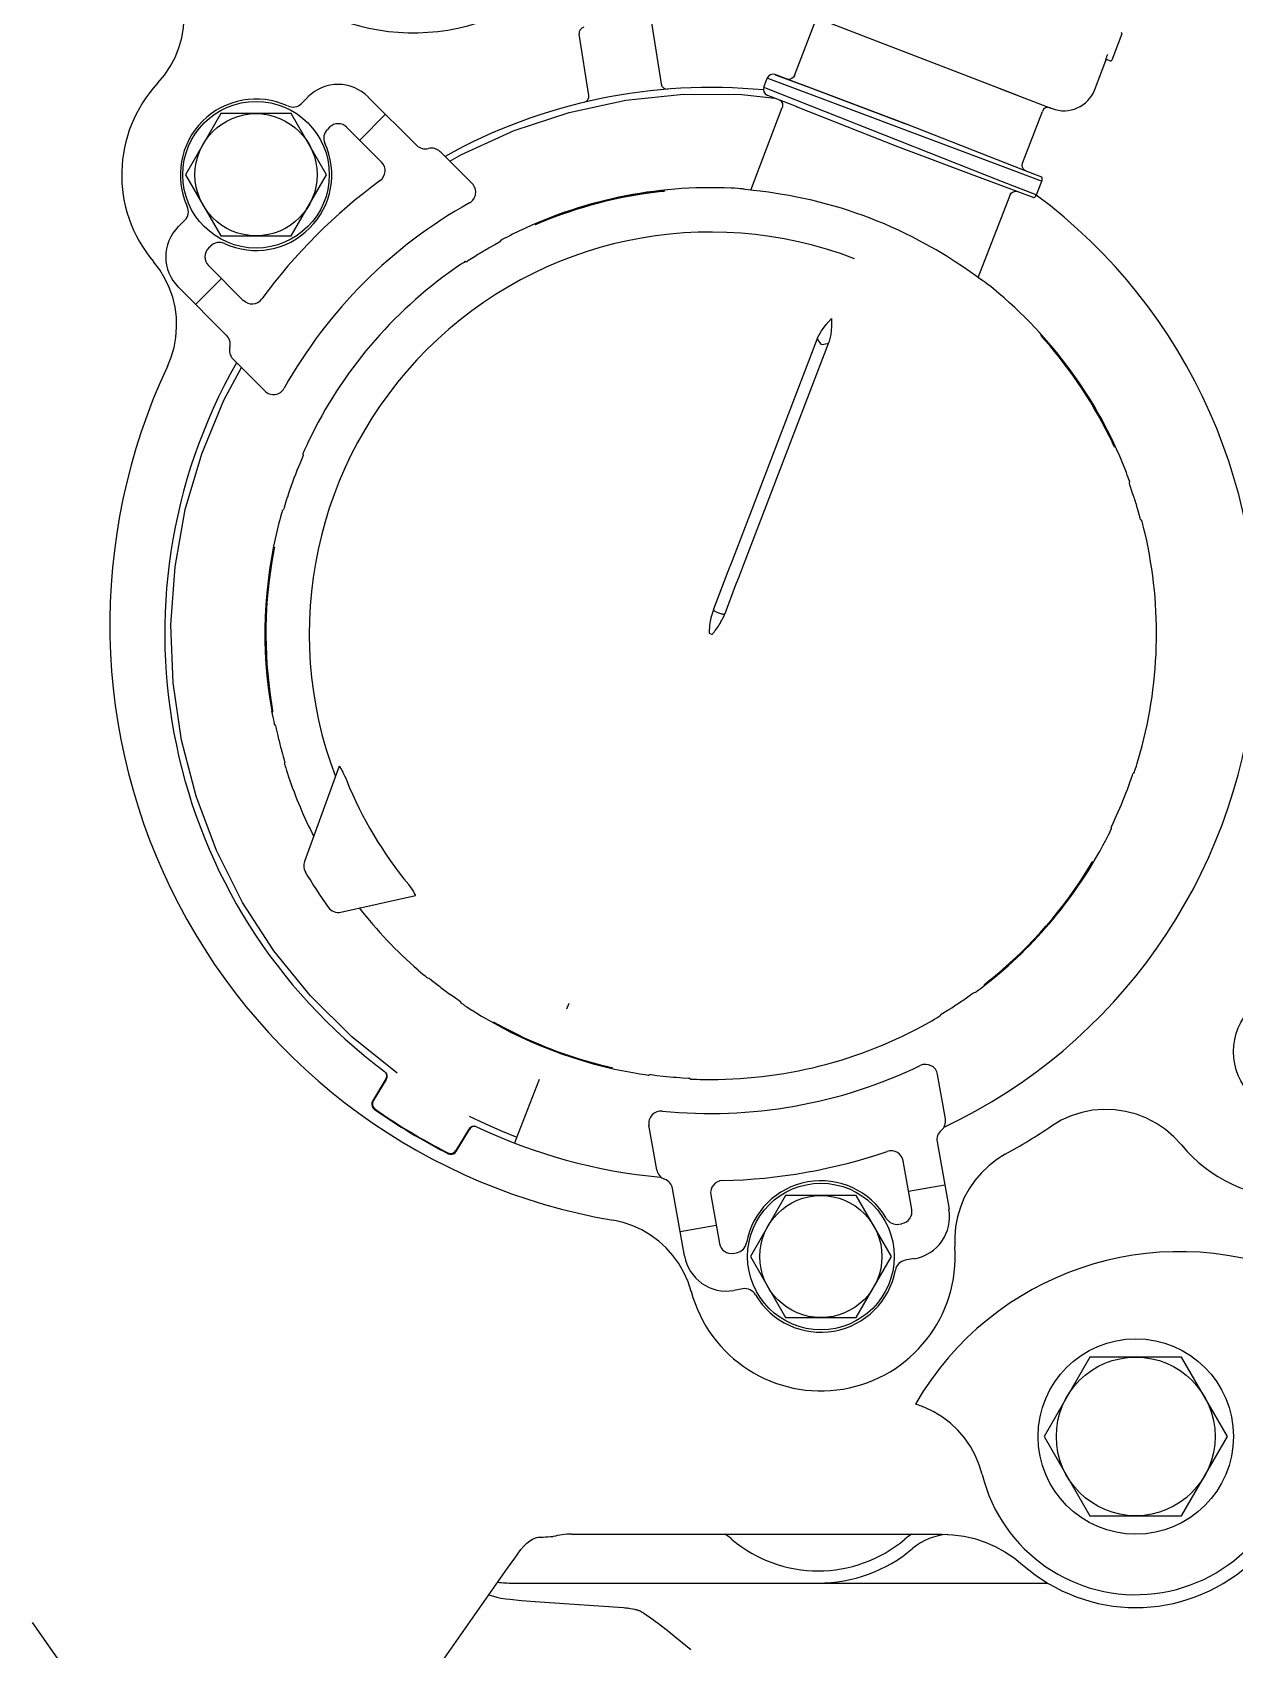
# Model space of a CAD drawing. Header units: millimetres. Extents: x 156850 to 204135, y 56350 to 74150.
# Drawn here: x 158319 to 158417.4, y 62657.6 to 62789.9 of the extents above; entities that cross this region are included whole.
import ezdxf

# ---------------------------------------------------------------- set-up
doc = ezdxf.new("R2010")
doc.units = ezdxf.units.MM
doc.header["$LTSCALE"] = 150
doc.layers.add('-----33 Equipment', color=5, linetype='Continuous')

# ---------------------------------------------------------------- blocks, each defined once
blk = doc.blocks.new('X-2F-PLAN$0$AUDIT_I_260115101451-0')
at = {"color": 0}
for p, q in [((1.78, -23.55), (-7.79, -30.26)), ((107.13, -39.46), (111.09, -35.51)), ((116.04, -35.51), (116.57, -36.03)), ((111.79, -39.04), (109.67, -36.92)), ((120.28, -36.1), (115.28, -38.98)), ((125.28, -38.98), (120.28, -36.1)), ((112.86, -37.98), (110, -40.83)), ((114.44, -38.16), (114.27, -37.98)), ((115.28, -38.98), (115.28, -44.76)), ((125.28, -44.76), (125.28, -38.98)), ((102.59, -42.59), (105.2, -39.98)), ((74.48, -43.62), (74.21, -43.69)), ((75.22, -43.45), (75.37, -43.36)), ((76.3, -43.21), (76.36, -43.24)), ((76.34, -43.21), (76.42, -43.19)), ((76.78, -43.17), (76.4, -43.23)), ((76.42, -43.19), (76.54, -43.17)), ((76.54, -43.17), (76.71, -43.14)), ((81.58, -42.72), (81.6, -42.66)), ((88.43, -43.17), (88.44, -43.1)), ((89.39, -43.26), (89.52, -43.28)), ((89.71, -43.36), (89.39, -43.3)), ((89.52, -43.28), (89.63, -43.3)), ((89.79, -43.34), (89.79, -43.37)), ((72.02, -44.21), (72.14, -44.24)), ((92.77, -44.02), (92.89, -44.12)), ((115.28, -44.76), (120.28, -47.64)), ((120.28, -47.64), (125.28, -44.76)), ((71.88, -48.68), (64.06, -45.83)), ((96.63, -45.45), (96.37, -45.34)), ((97.31, -45.73), (96.63, -45.45)), ((97.35, -45.74), (97.31, -45.73)), ((97.35, -45.74), (97.49, -45.73)), ((126.12, -45.58), (126.64, -46.11)), ((59.93, -48.81), (61.29, -54.94)), ((124.17, -47.88), (123.99, -47.71)), ((121.32, -52.15), (124.17, -49.29)), ((43.9, -51.44), (43.8, -51.55)), ((43.8, -51.55), (43.81, -51.61)), ((44.46, -51.41), (44.33, -51.35)), ((46.27, -52.49), (44.46, -51.41)), ((46.22, -52.53), (44.47, -51.47)), ((126.64, -51.06), (122.69, -55.02)), ((125.23, -52.48), (123.11, -50.36)), ((-7.79, -52.65), (6.23, -62.47)), ((46.38, -52.57), (46.24, -52.51)), ((46.41, -52.55), (46.27, -52.49)), ((46.8, -52.48), (46.72, -52.53)), ((54.01, -56.69), (53.84, -56.91)), ((54.46, -56.11), (54.01, -56.69)), ((54.48, -56.08), (54.46, -56.11)), ((54.48, -56.08), (54.51, -55.95)), ((40.15, -57.61), (40.1, -57.75)), ((40.18, -57.6), (40.15, -57.61)), ((40.21, -57.59), (40.18, -57.6)), ((40.22, -58.17), (40.34, -58.26)), ((42.15, -59.3), (40.4, -58.24)), ((52.9, -58.19), (52.68, -58.49)), ((53.2, -57.77), (52.9, -58.19)), ((122.17, -56.95), (119.56, -59.56)), ((40.34, -58.26), (42.14, -59.35)), ((42.26, -59.41), (42.14, -59.32)), ((42.26, -59.44), (42.14, -59.35)), ((52.46, -58.7), (52.6, -58.61)), ((113.19, -59.02), (113.19, -59.15)), ((42.38, -59.74), (42.38, -59.67)), ((42.38, -59.82), (42.39, -59.73)), ((50.69, -61.67), (50.75, -61.56)), ((50.75, -61.56), (50.81, -61.46)), ((50.89, -61.32), (50.92, -61.33)), ((114.54, -61.41), (114.29, -60.96)), ((114.8, -61.86), (114.94, -61.97)), ((3.66, -62.66), (3.66, -62.66)), ((5, -62.9), (5, -106.7)), ((6.23, -62.47), (7.05, -63.05)), ((7.05, -63.05), (7.75, -63.55)), ((41.1, -63.09), (41.33, -63.18)), ((41.33, -63.18), (46.24, -65.07)), ((50.28, -62.55), (50.25, -62.53)), ((116.18, -64.74), (116.22, -64.73)), ((116.19, -64.76), (116.18, -64.74)), ((116.25, -64.8), (116.29, -64.88)), ((116.29, -64.88), (116.33, -64.99)), ((116.33, -64.99), (116.38, -65.1)), ((52, -67.32), (52.47, -67.5)), ((9, -67.7), (9, -98.03)), ((126.78, -69.12), (131.79, -68.33)), ((47.51, -69.64), (47.55, -69.65)), ((47.19, -71.04), (47.17, -71.03)), ((47.18, -70.95), (47.2, -70.86)), ((47.2, -70.86), (47.23, -70.76)), ((47.23, -70.76), (47.25, -70.63)), ((47.29, -70.65), (47.25, -70.63)), ((38.83, -74.68), (42.47, -74.04)), ((46.62, -74.18), (46.58, -74.02)), ((46.56, -74.7), (46.5, -75.21)), ((46.62, -74.22), (46.56, -74.7)), ((46.62, -74.18), (46.62, -74.22)), ((118.93, -74.89), (118.94, -75.03)), ((118.94, -75.03), (118.96, -75.16)), ((118.97, -75.33), (118.94, -75.32)), ((118.97, -75.32), (118.97, -75.33)), ((132.72, -74.26), (127.71, -75.05)), ((31.79, -76.94), (37.3, -75.97)), ((34.28, -79.55), (33.76, -76.59)), ((46.26, -77.44), (46.33, -77.32)), ((36.78, -79.11), (32.8, -79.81)), ((82.75, -78.98), (82.66, -79.21)), ((87, -80.21), (84.73, -79.34)), ((29.08, -81.73), (28.95, -80.99)), ((31.99, -80.97), (32.03, -81.21)), ((88.33, -81.79), (106.56, -88.78)), ((119.09, -81.83), (119.11, -81.83)), ((119.11, -81.83), (119.11, -81.79)), ((126.86, -81.64), (126.55, -84.34)), ((31.73, -82.35), (26.73, -85.23)), ((36.73, -85.23), (31.73, -82.35)), ((106.92, -87.85), (92.52, -82.32)), ((119.03, -82.39), (125.78, -84.96)), ((125.83, -86.17), (126.67, -84.04)), ((126.67, -84.06), (126.78, -83.78)), ((126.8, -83.73), (126.78, -83.78)), ((126.78, -83.78), (126.79, -83.75)), ((126.79, -83.75), (126.79, -83.75)), ((127.44, -83.44), (128.19, -83.73)), ((128.44, -84.47), (127.44, -87.12)), ((128.06, -85.49), (128.43, -84.52)), ((128.43, -84.52), (128.48, -84.38)), ((128.48, -84.37), (128.44, -84.47)), ((128.48, -84.38), (128.48, -84.37)), ((26.73, -85.23), (26.73, -91.01)), ((36.73, -91.01), (36.73, -85.23)), ((128.12, -85.32), (124.43, -95.14)), ((128.41, -85.96), (132.65, -87.59)), ((122.57, -94.43), (125.85, -86.11)), ((124.43, -95.14), (127.66, -86.53)), ((26.73, -91.01), (31.73, -93.89)), ((31.73, -93.89), (36.73, -91.01)), ((31.56, -95.77), (31.43, -95.03)), ((34.38, -94.51), (34.42, -94.75)), ((35.58, -95.56), (39.56, -94.86)), ((37.58, -98.26), (37.06, -95.3)), ((120.15, -100.89), (122.57, -94.43)), ((120.63, -104.79), (124.43, -95.14)), ((124.43, -95.14), (124.43, -95.14)), ((41.12, -97.63), (35.61, -98.61)), ((43, -98.32), (46.64, -97.68)), ((51.54, -97.94), (51.43, -97.87)), ((51.54, -97.94), (51.56, -97.97)), ((51.56, -97.97), (51.95, -98.59)), ((51.95, -98.59), (52.1, -98.83)), ((52.7, -99.73), (53, -100.16)), ((53, -100.16), (53.22, -100.47)), ((53.34, -100.75), (53.3, -100.58)), ((53.8, -101.37), (53.96, -101.58)), ((54, -101.5), (53.94, -101.48)), ((54.01, -101.52), (54.05, -101.56)), ((54.05, -101.56), (54.16, -101.7)), ((54.14, -101.74), (54.05, -101.62)), ((54.27, -101.9), (54.14, -101.74)), ((54.16, -101.7), (54.34, -101.92)), ((54.43, -102.1), (54.27, -101.9)), ((54.34, -101.92), (54.5, -102.12)), ((111.87, -100.99), (118.61, -103.61)), ((118.4, -105.58), (120.15, -100.89)), ((119.74, -102.96), (118.67, -105.71)), ((121.22, -102.3), (119.78, -106.16)), ((127.37, -102.7), (125.74, -106.95)), ((57.47, -105.39), (57.49, -105.35)), ((118.64, -105.77), (119.76, -106.2)), ((120.07, -106.22), (120.63, -104.79)), ((121.23, -104.63), (125.47, -106.26)), ((17, -106.39), (10.5, -110.15)), ((23.5, -110.15), (17, -106.39)), ((106.77, -106.43), (107.05, -106.19)), ((106.93, -106.35), (106.82, -106.45)), ((107.02, -106.27), (106.93, -106.35)), ((107.09, -106.21), (107.02, -106.27)), ((107.11, -106.14), (107.15, -106.15)), ((119.78, -106.16), (119.76, -106.2)), ((125.75, -106.93), (125.7, -107.05)), ((125.71, -107.02), (125.7, -107.05)), ((10.5, -110.15), (10.5, -117.65)), ((23.5, -117.65), (23.5, -110.15)), ((63.99, -110.37), (63.91, -110.33)), ((64.07, -110.39), (64.05, -110.41)), ((127.25, -110.54), (129.63, -111.45)), ((66.88, -111.9), (66.72, -111.9)), ((67.58, -112.22), (67.82, -112.33)), ((98.01, -112.19), (97.99, -112.16)), ((98.06, -112.12), (98.35, -111.98)), ((98.26, -112.07), (98.16, -112.12)), ((98.38, -112.02), (98.26, -112.07)), ((99.21, -111.53), (99.24, -111.59)), ((129.7, -111.57), (129.6, -111.81)), ((131.81, -112.77), (129.66, -111.94)), ((129.72, -111.46), (129.81, -111.49)), ((129.81, -111.49), (129.92, -111.53)), ((129.92, -111.53), (130.03, -111.57)), ((130.03, -111.57), (130.15, -111.62)), ((71.37, -113.78), (71.28, -113.68)), ((95.21, -113.39), (95.03, -113.37)), ((92.02, -114.31), (91.93, -114.41)), ((92.16, -114.27), (92.76, -114.1)), ((92.76, -114.1), (93.03, -114.02)), ((10.5, -117.65), (17, -121.41)), ((17, -121.41), (23.5, -117.65))]:
    blk.add_line(p, q, dxfattribs=at)
for points in [[(104.59, -34.61), (105.35, -34.93), (106.15, -35.16), (106.97, -35.31), (107.8, -35.37), (108.63, -35.35), (109.45, -35.24), (110.26, -35.05), (111.04, -34.77), (111.79, -34.41), (112.5, -33.98), (113.16, -33.48)], [(127.79, -33.83), (128.44, -34.38), (129.14, -34.85), (129.89, -35.25), (130.68, -35.56), (131.5, -35.79), (132.34, -35.94), (133.19, -35.99), (134.04, -35.95), (134.88, -35.82), (135.7, -35.6), (136.49, -35.3), (137.25, -34.92)], [(46.75, -53.42), (49.71, -49.71), (53.06, -46.34), (56.74, -43.34), (60.72, -40.77), (64.96, -38.63), (69.4, -36.96), (74, -35.77), (78.69, -35.08), (83.44, -34.9), (88.19, -35.24), (92.88, -36.08), (97.44, -37.42), (101.83, -39.24), (104.49, -40.69)], [(75.22, -43.45), (75.19, -43.46), (75.08, -43.48), (74.92, -43.52), (74.48, -43.62)], [(76.38, -43.15), (76.12, -43.2), (75.88, -43.25), (75.67, -43.29), (75.51, -43.32), (75.4, -43.35), (75.37, -43.36)], [(76.3, -43.21), (76.3, -43.21), (76.32, -43.21), (76.34, -43.21)], [(76.4, -43.23), (76.38, -43.23), (76.36, -43.24), (76.36, -43.24)], [(76.71, -43.14), (76.94, -43.1), (77.07, -43.08)], [(77.14, -43.11), (77.01, -43.13), (76.78, -43.17)], [(89.63, -43.3), (89.72, -43.32), (89.77, -43.33), (89.79, -43.34)], [(89.79, -43.37), (89.77, -43.37), (89.71, -43.36)], [(72.02, -44.21), (71.98, -44.22), (71.88, -44.25), (71.72, -44.3), (71.51, -44.36), (71.28, -44.44), (71, -44.53)], [(72.65, -44.1), (72.18, -44.23), (72.14, -44.24)], [(73.16, -43.96), (72.89, -44.03), (72.65, -44.1)], [(92.77, -44.02), (92.73, -44.01), (92.63, -43.98), (92.48, -43.93), (92.28, -43.87), (92.04, -43.81), (91.78, -43.74)], [(93.03, -44.17), (92.93, -44.14), (92.89, -44.12)], [(93.88, -44.43), (93.62, -44.35), (93.03, -44.17)], [(98.47, -46.17), (98.21, -46.05), (97.98, -45.94), (97.77, -45.85), (97.62, -45.78), (97.52, -45.74), (97.49, -45.73)], [(71.85, -48.71), (71.71, -48.78), (71.62, -48.84), (71.51, -48.9), (71.39, -48.97), (71.24, -49.04), (71.08, -49.12), (70.89, -49.21), (70.68, -49.3)], [(71.88, -48.68), (71.88, -48.69), (71.85, -48.71)], [(44.33, -51.35), (44.18, -51.34), (44.03, -51.37), (43.9, -51.44)], [(46.73, -52.52), (46.67, -52.55), (46.52, -52.58), (46.38, -52.57)], [(46.7, -52.54), (46.55, -52.57), (46.41, -52.55)], [(55.18, -55.14), (55, -55.35), (54.84, -55.54), (54.7, -55.71), (54.6, -55.84), (54.53, -55.92), (54.51, -55.95)], [(61.29, -54.94), (61.3, -54.94), (61.33, -54.93), (61.37, -54.9)], [(61.37, -54.9), (61.49, -54.83), (61.63, -54.75), (61.8, -54.65), (61.99, -54.53), (62.18, -54.37)], [(40.1, -57.75), (40.1, -57.9), (40.14, -58.04), (40.22, -58.17)], [(113.19, -59.02), (113.17, -58.98), (113.11, -58.9), (113.02, -58.76), (112.9, -58.58), (112.76, -58.37), (112.6, -58.14)], [(121.38, -57.74), (121.94, -58.69), (123.9, -63.01), (125.38, -67.52), (126.38, -72.15), (126.87, -76.88), (126.86, -81.64)], [(41.47, -63.24), (42.01, -61.92), (42.58, -60.62), (43.19, -59.34)], [(42.38, -59.67), (42.34, -59.53), (42.26, -59.41)], [(42.38, -59.71), (42.34, -59.57), (42.26, -59.44)], [(52.46, -58.7), (52.44, -58.73), (52.38, -58.82), (52.29, -58.95), (52.17, -59.13), (52.04, -59.33), (51.89, -59.55)], [(52.68, -58.49), (52.62, -58.58), (52.6, -58.61)], [(113.26, -59.27), (113.21, -59.18), (113.19, -59.15)], [(113.74, -60.04), (113.6, -59.8), (113.26, -59.27)], [(50.92, -61.33), (50.86, -61.45), (50.73, -61.68)], [(50.81, -61.46), (50.85, -61.38), (50.88, -61.33), (50.89, -61.32)], [(114.8, -61.86), (114.78, -61.83), (114.73, -61.74), (114.54, -61.41)], [(115.41, -62.87), (115.29, -62.64), (115.18, -62.42), (115.08, -62.23), (115.01, -62.09), (114.96, -62), (114.94, -61.97)], [(41.01, -63.06), (41.03, -63.07), (41.1, -63.09)], [(7.75, -63.55), (8.03, -63.79), (8.28, -64.03), (8.47, -64.28), (8.6, -64.51), (8.69, -64.7), (8.74, -64.86), (8.77, -64.98), (8.77, -65.07)], [(116.34, -65.11), (116.21, -64.81), (116.19, -64.76)], [(116.22, -64.73), (116.23, -64.75), (116.25, -64.8)], [(8.77, -65.07), (8.76, -65.17), (8.76, -65.26), (8.76, -65.33), (8.76, -65.38)], [(8.76, -65.38), (8.78, -65.56), (8.79, -65.76), (8.8, -65.97), (8.8, -66.2)], [(28.88, -77.5), (29.67, -77.24), (30.43, -76.9), (31.15, -76.49), (31.82, -76.01), (32.44, -75.46), (33, -74.84), (33.49, -74.17), (33.91, -73.46), (34.25, -72.71), (34.52, -71.92), (34.7, -71.11)], [(47.17, -71.03), (47.17, -71.01), (47.18, -70.95)], [(47.29, -70.65), (47.21, -70.96), (47.2, -71.02), (47.2, -71.04)], [(46.73, -73.01), (46.69, -73.27), (46.65, -73.51), (46.62, -73.72), (46.6, -73.88), (46.58, -73.99), (46.58, -74.02)], [(118.94, -75.32), (118.93, -75.3), (118.92, -75.24), (118.88, -74.87)], [(118.96, -75.16), (118.97, -75.26), (118.97, -75.32)], [(46.4, -76.28), (46.38, -76.55), (46.37, -76.8)], [(46.26, -77.44), (46.26, -77.47), (46.25, -77.58), (46.25, -77.74), (46.24, -77.96), (46.23, -78.21), (46.22, -78.49)], [(46.37, -76.8), (46.33, -77.28), (46.33, -77.32)], [(82.66, -79.21), (82.69, -79.24), (82.73, -79.27), (82.76, -79.3), (82.79, -79.33), (82.84, -79.37), (82.88, -79.4), (82.94, -79.45), (83, -79.5), (83.07, -79.55), (83.14, -79.6), (83.23, -79.66), (83.32, -79.73), (83.43, -79.8), (83.55, -79.87), (83.68, -79.94), (83.82, -80.02), (83.99, -80.1), (84.18, -80.19), (84.38, -80.27)], [(84.74, -79.34), (84.54, -79.27), (84.35, -79.21), (84.18, -79.16), (84.02, -79.12), (83.88, -79.09), (83.75, -79.06), (83.63, -79.04), (83.51, -79.03), (83.41, -79.01), (83.32, -79), (83.23, -78.99), (83.15, -78.99), (83.08, -78.98), (83.02, -78.98), (82.97, -78.98), (82.92, -78.98), (82.87, -78.98), (82.83, -78.98), (82.79, -78.98), (82.75, -78.98)], [(84.73, -79.34), (84.72, -79.33), (84.71, -79.33), (84.7, -79.32), (84.69, -79.32), (84.68, -79.32), (84.67, -79.33), (84.66, -79.33), (84.64, -79.34), (84.63, -79.35), (84.62, -79.36), (84.6, -79.38), (84.58, -79.4), (84.56, -79.44), (84.54, -79.48), (84.51, -79.54), (84.48, -79.6), (84.45, -79.68), (84.42, -79.75)], [(84.42, -79.75), (84.39, -79.83), (84.37, -79.91), (84.34, -79.98), (84.33, -80.04), (84.32, -80.08), (84.31, -80.12), (84.31, -80.15), (84.3, -80.18), (84.31, -80.2), (84.31, -80.21), (84.31, -80.22), (84.32, -80.23), (84.32, -80.24), (84.33, -80.25), (84.34, -80.25), (84.35, -80.26), (84.36, -80.26), (84.37, -80.27), (86.65, -81.14)], [(88.68, -80.85), (87.81, -80.51), (87, -80.21)], [(86.65, -81.14), (87.45, -81.46), (88.33, -81.79)], [(92.52, -82.32), (91.47, -81.93), (88.68, -80.85)], [(118.19, -87.37), (118.4, -86.43), (118.58, -85.5), (118.73, -84.63), (118.85, -83.83), (118.94, -83.14), (119, -82.58), (119.05, -82.17), (119.08, -81.91), (119.09, -81.83)], [(119.11, -81.79), (119.12, -81.69), (119.13, -81.52), (119.15, -81.31), (119.17, -81.06), (119.18, -80.78)], [(127.44, -83.44), (127.44, -83.45), (127.42, -83.51), (127.37, -83.64), (119.74, -102.96)], [(128.19, -83.73), (128.15, -83.83), (121.22, -102.3)], [(126.41, -84.7), (126.35, -84.8), (126.25, -84.9), (126.11, -84.97), (125.97, -84.99), (125.82, -84.97), (125.78, -84.96)], [(128.41, -84.55), (128.48, -84.38), (128.48, -84.37)], [(128.41, -85.96), (128.39, -85.95), (128.26, -85.87), (128.16, -85.75), (128.11, -85.61), (128.09, -85.47), (128.12, -85.32)], [(133.35, -87.16), (133.34, -87.19), (126.82, -104.14)], [(106.38, -88.18), (106.52, -88.06), (106.66, -87.96), (106.77, -87.89), (106.86, -87.85), (106.92, -87.85)], [(106.38, -88.18), (106.41, -88.35), (106.44, -88.51), (106.47, -88.65), (106.52, -88.74), (106.56, -88.78)], [(106.92, -87.85), (107.49, -88.17), (108.02, -88.55), (108.51, -88.99)], [(108.51, -88.99), (107.85, -89), (107.2, -88.93), (106.56, -88.78)], [(13.9, -101.32), (14.69, -101.08), (15.46, -100.76), (16.19, -100.36), (16.88, -99.89), (17.51, -99.34), (18.08, -98.74), (18.58, -98.07), (19.02, -97.37), (19.37, -96.62)], [(19.37, -96.62), (19.43, -96.48), (19.48, -96.36), (19.52, -96.24), (19.56, -96.13)], [(19.56, -96.13), (19.63, -95.96), (19.65, -95.9), (19.66, -95.87), (19.67, -95.86)], [(50.88, -96.96), (51.02, -97.2), (51.15, -97.42), (51.26, -97.61), (51.35, -97.75), (51.41, -97.84), (51.43, -97.87)], [(111.57, -101.42), (111.61, -101.35), (111.76, -101.14), (112.01, -100.8), (112.33, -100.35), (112.72, -99.79), (113.16, -99.12), (113.64, -98.37), (114.13, -97.55), (114.61, -96.69)], [(9, -98.03), (8.96, -98.93), (8.84, -99.82), (8.64, -100.7), (8.35, -101.56), (8, -102.39), (7.57, -103.18), (7.07, -103.94), (6.5, -104.64)], [(40.11, -103.22), (39.67, -102.52), (39.16, -101.86), (38.59, -101.26), (37.96, -100.72), (37.28, -100.25), (36.55, -99.86), (35.78, -99.54), (34.99, -99.3), (34.17, -99.15), (33.35, -99.08), (32.52, -99.09)], [(53.22, -100.47), (53.28, -100.55), (53.3, -100.58)], [(53.34, -100.75), (53.37, -100.78), (53.43, -100.87), (53.52, -101), (53.65, -101.17), (53.8, -101.37)], [(54.05, -101.62), (53.99, -101.54), (53.97, -101.51), (53.95, -101.5), (53.95, -101.48), (53.94, -101.48)], [(54, -101.5), (54, -101.51), (54.01, -101.52)], [(110.94, -102.25), (111.12, -102.03), (111.27, -101.83), (111.41, -101.66), (111.51, -101.53), (111.57, -101.45), (111.58, -101.42)], [(118.61, -103.61), (118.64, -103.62), (118.77, -103.71), (118.86, -103.82), (118.92, -103.96), (118.93, -104.11), (118.9, -104.22)], [(118.67, -105.71), (118.64, -105.77), (118.64, -105.77)], [(120.59, -104.91), (120.66, -104.78), (120.77, -104.68), (120.91, -104.62), (121.06, -104.59), (121.21, -104.62), (121.23, -104.63)], [(40.86, -117.64), (41.53, -117.03), (42.12, -116.34), (42.63, -115.59), (43.05, -114.79), (43.38, -113.95), (43.61, -113.07), (43.74, -112.18), (43.77, -111.27), (43.7, -110.37), (43.52, -109.48), (43.25, -108.62), (42.88, -107.79), (42.41, -107.01)], [(107.05, -106.19), (107.1, -106.15), (107.11, -106.14)], [(107.15, -106.15), (107.13, -106.16), (107.09, -106.21)], [(63.91, -110.33), (63.81, -110.27), (63.71, -110.21)], [(63.73, -110.17), (64.01, -110.34), (64.06, -110.37), (64.07, -110.39)], [(64.05, -110.41), (64.04, -110.4), (63.99, -110.37)], [(65.81, -111.44), (66.04, -111.57), (66.26, -111.68), (66.45, -111.77), (66.59, -111.84), (66.69, -111.88), (66.72, -111.9)], [(66.88, -111.9), (66.92, -111.92), (67.02, -111.96), (67.58, -112.22)], [(97.99, -112.16), (98, -112.15), (98.06, -112.12)], [(98.16, -112.12), (98.08, -112.16), (98.03, -112.18), (98.01, -112.19)], [(129.64, -111.44), (129.66, -111.44), (129.72, -111.46)], [(129.7, -111.57), (129.7, -111.53), (129.69, -111.49), (129.67, -111.46), (129.64, -111.44)], [(70.28, -113.33), (70.54, -113.42), (71.14, -113.63)], [(71.14, -113.63), (71.24, -113.67), (71.28, -113.68)], [(71.37, -113.78), (71.41, -113.8), (71.51, -113.83), (71.67, -113.88), (71.88, -113.95), (72.12, -114.03), (72.4, -114.11)], [(94.05, -113.7), (94.31, -113.62), (94.9, -113.42)], [(94.9, -113.42), (95, -113.38), (95.03, -113.37)], [(95.21, -113.39), (95.24, -113.38), (95.34, -113.34), (95.49, -113.29), (95.69, -113.21), (95.92, -113.13), (96.17, -113.03)], [(90.91, -114.67), (91.18, -114.6), (91.43, -114.54), (91.64, -114.49), (91.8, -114.45), (91.9, -114.42), (91.93, -114.41)], [(92.02, -114.31), (92.06, -114.3), (92.16, -114.27)]]:
    blk.add_lwpolyline(points, dxfattribs=at)
for centre, radius in [((120.28, -41.87), 6), ((120.28, -41.87), 5), ((31.73, -88.12), 6), ((31.73, -88.12), 5), ((17, -113.9), 8), ((17, -113.9), 6.5), ((48.5, -126.9), 5)]:
    blk.add_circle(centre, radius, dxfattribs=at)
for centre, radius, start, end in [((83.5, -79.4), 49.5, 64.7887, 170.3592), ((120.28, -41.87), 11, 46.9392, 130.2848), ((82.73, -79.1), 44.7, 60.2964, 143.3125), ((113.56, -37.98), 3.5, 45, 135), ((120.28, -41.87), 6.2, 335.3175, 114.6825), ((117.27, -35.33), 1, 225, 294.6825), ((113.56, -38.69), 1, 45, 135), ((113.74, -38.86), 1, 335.3175, 45), ((149.4, -54.75), 17.5, 31.1655, 289.0656), ((105.91, -40.69), 1, 75, 135), ((106.43, -38.75), 1, 255, 315), ((120.28, -41.87), 6.2, 155.3175, 294.6825), ((110.71, -41.54), 1, 135, 233.7529), ((83.51, -78.64), 45, 36.2471, 53.7529), ((82.71, -79.1), 36.42, 103.5024, 105.2079), ((82.72, -79.1), 36.5, 75.6209, 100.0011), ((82.71, -79.1), 36.46, 91.7461, 98.9049), ((82.71, -79.1), 36.42, 79.4338, 98.7949), ((82.71, -79.1), 36.45, 80.9625, 91.7504), ((82.71, -79.1), 36.46, 79.4422, 80.9625), ((103.29, -43.3), 1, 135, 240.7598), ((82.72, -79.1), 36.5, 108.7269, 117.0254), ((82.71, -79.1), 36.42, 67.978, 72.1477), ((83.51, -78.64), 39.5, 29.2402, 60.7598), ((126.82, -44.88), 1, 155.3175, 225), ((82.71, -79.09), 38.49, 120.4322, 125.5614), ((63.72, -46.77), 1, 70.008, 120.4322), ((82.71, -79.1), 32.88, 339.008, 110.8299), ((82.72, -79.1), 36.5, 35.0468, 64.4417), ((124.17, -48.59), 3.5, 315, 45), ((123.29, -48.41), 1, 45, 114.6825), ((60.9, -48.6), 1, 125.5614, 192.508), ((123.46, -48.59), 1, 315, 45), ((82.7, -79.09), 32.13, 111.9843, 129.6978), ((82.73, -79.1), 47.7, 144.7099, 153.2151), ((82.73, -79.1), 47.65, 144.7662, 153.1585), ((44.22, -51.9), 0.5, 58.9625, 144.7664), ((82.72, -79.1), 36.5, 127.9709, 138.9692), ((46.48, -52.1), 0.5, 239.0271, 323.329), ((120.61, -51.44), 1, 216.2471, 315), ((123.4, -55.72), 1, 135, 195), ((82.71, -79.1), 36.42, 142.4567, 144.1477), ((121.46, -56.24), 1, 315, 15), ((40.66, -57.81), 0.5, 153.1586, 238.9625), ((82.73, -79.1), 44.7, 354.4413, 29.1053), ((41.89, -59.72), 0.5, 334.621, 58.8954), ((82.72, -79.1), 36.5, 147.6209, 170.3951), ((118.85, -58.86), 1, 209.2402, 315), ((82.73, -79.1), 44.7, 154.6124, 174.7052), ((82.71, -79.1), 36.42, 29.8682, 31.5592), ((17, -62.9), 12, 174.0457, 180), ((82.71, -79.1), 36.42, 151.4338, 166.5821), ((82.71, -79.1), 36.46, 151.4422, 152.9625), ((82.71, -79.1), 36.45, 152.9625, 164.9625), ((82.72, -79.1), 36.5, 357.3575, 26.3951), ((82.71, -79.1), 36.42, 6.664, 22.5821), ((82.71, -79.1), 36.46, 20.9625, 22.5738), ((82.71, -79.1), 36.45, 13.3881, 20.9625), ((126.7, -68.63), 0.5, 193.4036, 278.9625), ((131.87, -68.82), 0.5, 11.817, 98.9625), ((82.71, -79.1), 36.46, 164.9625, 166.5758), ((82.71, -79.1), 36.46, 6.6309, 13.3881), ((42.64, -75.03), 1, 354.2402, 100), ((37.12, -74.98), 1, 280, 340), ((39, -75.67), 1, 100, 160), ((82.94, -79.09), 39.5, 174.2402, 205.7598), ((82.71, -79.1), 36.42, 173.8682, 175.5592), ((127.79, -75.54), 0.5, 98.9625, 184.5214), ((31.73, -88.12), 11, 105.0024, 274.1214), ((32.4, -80.39), 3.5, 100, 190), ((36.95, -80.09), 1, 1.2471, 100), ((82.72, -79.1), 36.5, 179.0468, 209.2891), ((4, -76.95), 6, 319.8808, 326.4526), ((32.98, -80.79), 1, 100, 190), ((82.94, -79.09), 45, 181.2471, 198.7529), ((17, -87.9), 11, 139.8808, 220.1192), ((28.1, -81.9), 1, 300.3175, 10), ((33.02, -81.04), 1, 190, 259.6825), ((31.73, -88.12), 6.2, 300.3175, 79.6825), ((31.73, -88.12), 6.2, 120.3175, 259.6825), ((127.26, -83.91), 0.5, 68.9621, 158.4423), ((128.01, -84.2), 0.5, 339.4897, 68.965), ((82.71, -79.1), 36.43, 331.1197, 346.8683), ((17, -87.9), 12, 180, 220.1061), ((35.36, -94.34), 1, 120.3175, 190), ((39.38, -93.88), 1, 280, 18.7529), ((4, -98.85), 6, 33.5474, 40.1192), ((30.44, -95.2), 1, 10, 79.6825), ((35.41, -94.58), 1, 190, 280), ((4, -98.85), 5, 3.8579, 40.1061), ((7.13, -117.49), 25, 59.7943, 59.9115), ((7.13, -117.49), 25, 337.8997, 59.7943), ((35, -95.16), 3.5, 190, 280), ((46.46, -96.69), 1, 280, 25.7598), ((41.29, -98.62), 1, 40, 100), ((42.82, -97.33), 1, 220, 280), ((82.73, -79.1), 44.7, 205.3058, 323.4047), ((82.71, -79.1), 36.42, 212.8081, 214.5135), ((17, -113.9), 12.95, 103.8554, 270), ((82.72, -79.1), 36.5, 218.0149, 242.3951), ((83.5, -79.4), 49.5, 208.7646, 213.9031), ((82.71, -79.1), 36.46, 219.1111, 226.1789), ((82.71, -79.1), 36.42, 219.2211, 238.5821), ((82.72, -79.1), 36.5, 291.6208, 320.643), ((17, -113.9), 14, 138.5887, 221.4113), ((82.71, -79.1), 36.45, 226.1745, 236.9625), ((118.82, -105.31), 0.5, 212.6987, 248.962), ((82.71, -79.1), 36.42, 295.4338, 311.352), ((82.71, -79.1), 36.46, 304.5228, 311.3851), ((119.94, -105.74), 0.5, 248.9655, 285.2348), ((125.29, -106.72), 0.5, 339.0031, 68.9256), ((128.22, -108.02), 2.7, 158.9648, 248.9625), ((82.71, -79.1), 36.46, 236.9625, 238.5738), ((82.71, -79.1), 36.45, 296.9625, 304.5369), ((82.71, -79.1), 36.42, 245.8682, 250.038), ((82.71, -79.1), 36.46, 295.4422, 296.9625), ((129.7, -111.85), 0.1, 158.9622, 248.9627), ((129.6, -111.55), 0.1, 345.4087, 68.9806), ((82.71, -79.1), 36.42, 286.4567, 288.1477), ((131.84, -112.67), 0.1, 248.9625, 338.9625), ((82.72, -79.1), 36.5, 253.5743, 282.9692), ((48.5, -126.9), 12, 129.5133, 230.4867)]:
    blk.add_arc(centre, radius, start, end, dxfattribs=at)
blk.add_ellipse((3.2, -67.7), major_axis=(-5.78, 0.52), ratio=0.999386, start_param=-3.051883, end_param=-2.789372, dxfattribs=at)
blk = doc.blocks.new('X-2F-PLAN$0$A$C73FA2420')
at = {"color": 0, "linetype": 'Continuous'}
for p, q in [((2907.76, 1081.95), (2907.57, 1081.29)), ((2907.57, 1081.29), (2907.5, 1080.96)), ((2907.13, 1076.99), (2906.72, 1070.91)), ((2906.59, 1070.03), (2906.45, 1069.58)), ((2906.57, 1069.88), (2906.45, 1069.56)), ((2906.63, 1070.11), (2906.57, 1069.88)), ((2906.62, 1070.18), (2906.59, 1070.03)), ((2906.65, 1070.37), (2906.62, 1070.18)), ((2906.63, 1070.11), (2906.63, 1070.11)), ((2906.67, 1070.51), (2906.65, 1070.37)), ((2906.67, 1070.51), (2906.68, 1070.57)), ((2906.7, 1070.67), (2906.68, 1070.57)), ((2906.71, 1070.82), (2906.7, 1070.67)), ((2906.72, 1070.91), (2906.71, 1070.82)), ((2906.35, 1069.39), (2906.29, 1069.29)), ((2906.45, 1069.56), (2906.35, 1069.39)), ((2905.44, 1068.09), (2905.3, 1067.91)), ((2904.36, 1066.73), (2903.29, 1065.41))]:
    blk.add_line(p, q, dxfattribs=at)
for points in [[(2907.5, 1080.96), (2907.44, 1080.57), (2907.4, 1080.22)], [(2907.4, 1080.22), (2907.3, 1079.28), (2907.21, 1078.16), (2907.13, 1076.99)], [(2906.29, 1069.29), (2906.21, 1069.17), (2906.13, 1069.06), (2906.05, 1068.94), (2905.97, 1068.82), (2905.89, 1068.7), (2905.8, 1068.58), (2905.72, 1068.46), (2905.62, 1068.34), (2905.53, 1068.21), (2905.44, 1068.09)], [(2905.3, 1067.91), (2904.87, 1067.36), (2904.36, 1066.73)]]:
    blk.add_lwpolyline(points, dxfattribs=at)
at = {"color": 0}
blk.add_blockref('X-2F-PLAN$0$AUDIT_I_260115101451-0', (2903.73, 1142.88), dxfattribs=at)
blk = doc.blocks.new('X-2F-PLAN$0$zw$C47F')
at = {"layer": '-----33 Equipment'}
blk.add_blockref('X-2F-PLAN$0$A$C73FA2420', (2898.05, 848.02), dxfattribs=at)

msp = doc.modelspace()

# ---------------------------------------------------------------- block references
at = {"layer": '-----33 Equipment', "rotation": 90.00000000000001}
msp.add_blockref('X-2F-PLAN$0$zw$C47F', (160286.3, 56856.22), dxfattribs=at)

doc.saveas('drawing.dxf')
